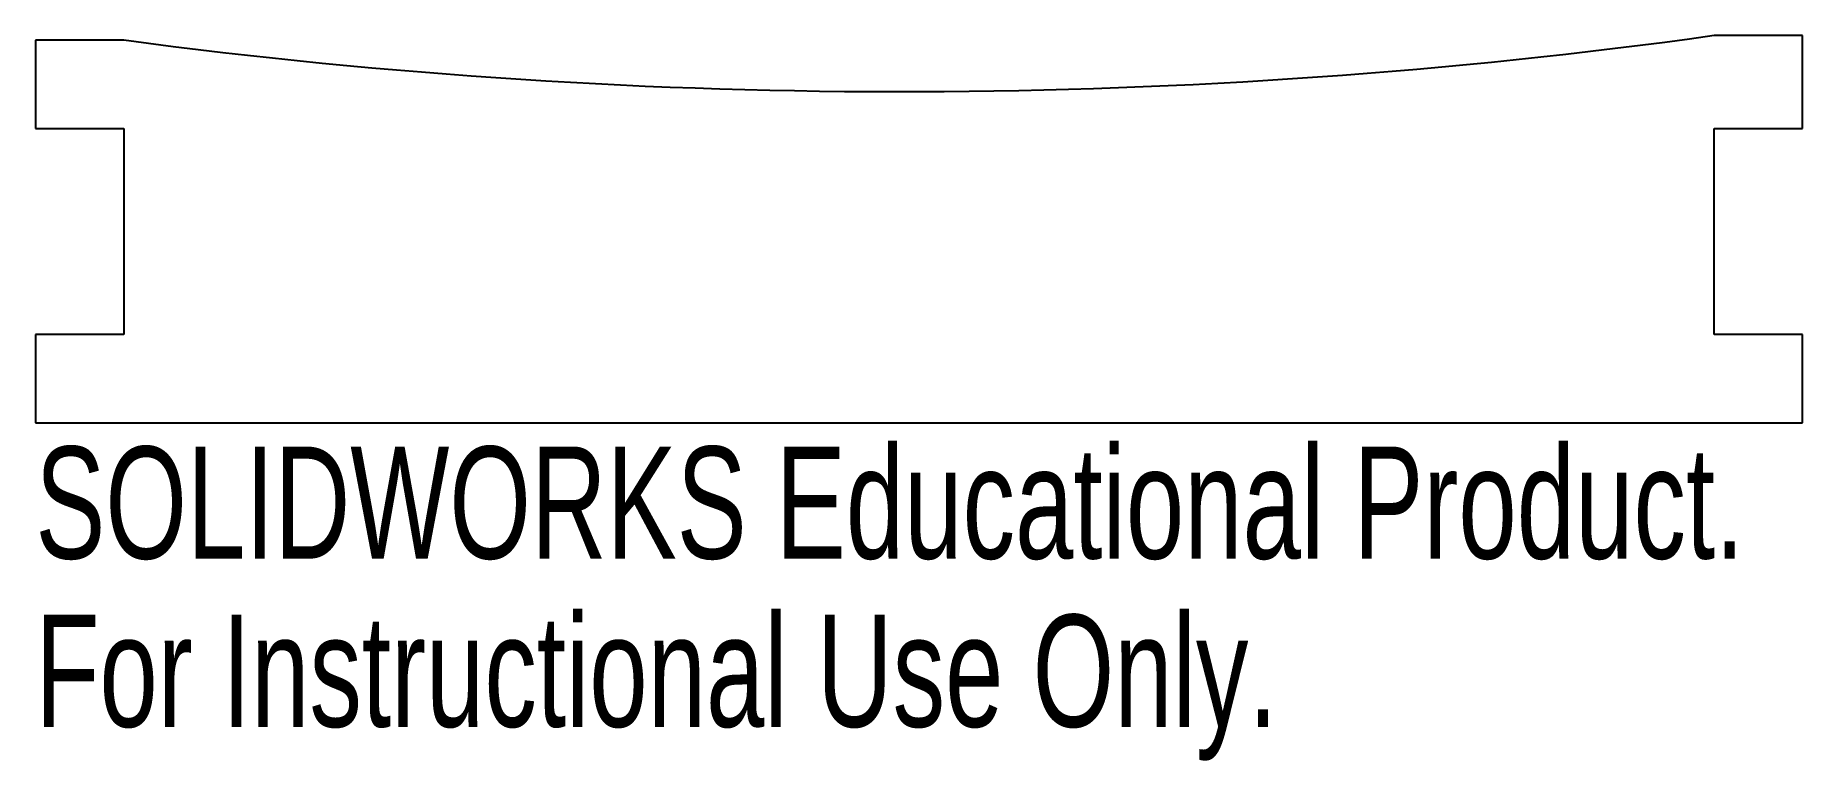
# Model space of a CAD drawing. Header units: inches. Extents: x -1.5 to 1.5, y -0.57 to 0.66.
import ezdxf

# ---------------------------------------------------------------- set-up
doc = ezdxf.new("R2010")
doc.units = ezdxf.units.IN
doc.header["$MEASUREMENT"] = 0
doc.styles.add('SLDTEXTSTYLE0', font='TXT', dxfattribs={"width": 0.7})

msp = doc.modelspace()

# ---------------------------------------------------------------- linework, layer by layer
at = {"color": 7, "linetype": 'Continuous', "lineweight": 25}
for p, q in [((-1.5, 0.65), (-1.5, 0.5)), ((-1.35, 0.65), (-1.5, 0.65)), ((1.5, 0.6579), (1.35, 0.6579)), ((1.5, 0.5), (1.5, 0.6579)), ((-1.5, 0.5), (-1.35, 0.5)), ((-1.35, 0.5), (-1.35, 0.15)), ((1.35, 0.5), (1.5, 0.5)), ((1.35, 0.15), (1.35, 0.5)), ((-1.35, 0.15), (-1.5, 0.15)), ((-1.5, 0.15), (-1.5, 0)), ((1.5, 0.15), (1.35, 0.15)), ((1.5, 0), (1.5, 0.15)), ((-1.5, 0), (1.5, 0))]:
    msp.add_line(p, q, dxfattribs=at)
msp.add_arc((-0.029, 10.5624), 10, 262.40931, 277.92662, dxfattribs=at)

# ---------------------------------------------------------------- texts
at = {"color": 7, "linetype": 'Continuous', "char_height": 0.1903, "attachment_point": 1, "style": 'SLDTEXTSTYLE0'}
for s, insert in [('SOLIDWORKS Educational Product.', (-1.5, -0.0401)), ('For Instructional Use Only.', (-1.5, -0.3256))]:
    msp.add_mtext(s, dxfattribs=dict(at, insert=insert))

doc.saveas('drawing.dxf')
